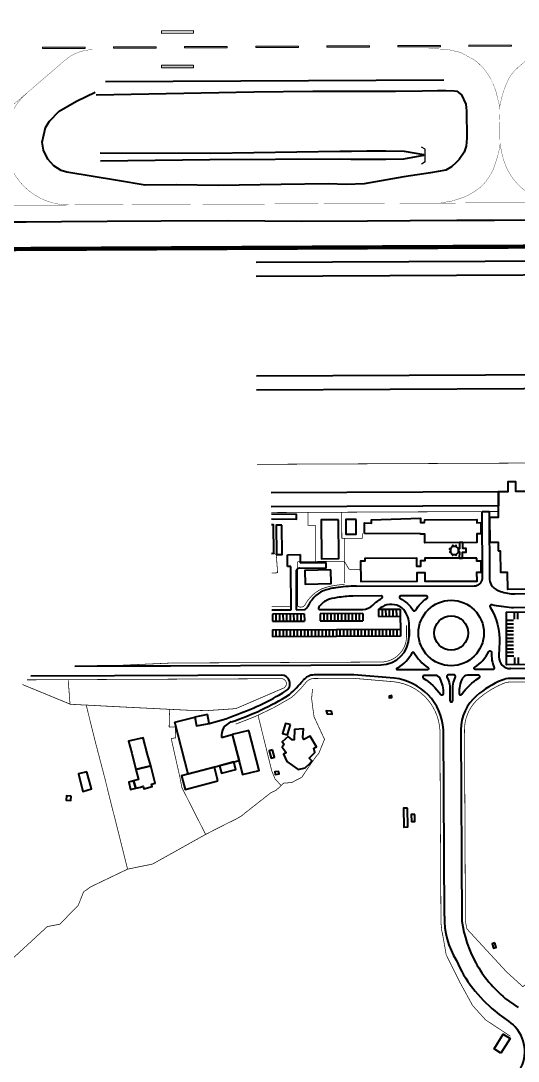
# Model space of a CAD drawing. Header units: metres. Extents: x 428 to 3974, y -4076 to 3914.
# Drawn here: x 898.3527 to 898.5043, y -366.7295 to -366.4125 of the extents above; entities that cross this region are included whole.
import ezdxf

# ---------------------------------------------------------------- set-up
doc = ezdxf.new("R2010")
doc.units = ezdxf.units.M
doc.header["$MEASUREMENT"] = 0
for name, pattern in [('CENTER', [50.79999999999998, 31.75, -6.349999999999998, 6.349999999999998, -6.349999999999998]), ('DASHED', [0.75, 0.5, -0.25]), ('HIDDEN', [9.524999999999995, 6.349999999999998, -3.174999999999998])]:
    doc.linetypes.add(name, pattern=pattern)
for name, color, linetype, lineweight in [('C-BLDG', 253, 'Continuous', 5), ('C-CLER-AERO', 253, 'Continuous', 5), ('C-FENC-AIRF-SECU', 253, 'DASHED', 0), ('C-NTWK-WATR-AIRF', 253, 'HIDDEN', 0), ('C-PARK-MARK', 253, 'Continuous', 9), ('C-ROAD-AIRF', 253, 'Continuous', 5), ('C-ROAD-LAND', 253, 'Continuous', 9), ('C-RUNN', 253, 'Continuous', 5), ('C-RUNN-CNTR', 253, 'Continuous', 18), ('C-RUNN-MARK', 253, 'Continuous', 0), ('C-RUNW-MARK', 252, 'Continuous', 20), ('C-SHLD', 253, 'Continuous', 5)]:
    doc.layers.add(name, color=color, linetype=linetype, lineweight=lineweight)
for name, color, linetype in [('C-BLDG-TERM', 253, 'Continuous'), ('C-STRM-HEAD WALL', 253, 'Continuous'), ('C-TAXI-OTLN', 4, 'Continuous')]:
    doc.layers.add(name, color=color, linetype=linetype)
doc.styles.add('ADPI R', font='swiss.ttf')
doc.linetypes.add('OLS', pattern='A,4,-2,4,-2,["OLS",ADPI R,S=1.199999999999999,R=0,X=-1.7,Y=-0.5],-2,4,-2,4,-2', length=26)

# ---------------------------------------------------------------- blocks, each defined once
blk = doc.blocks.new('Kholsi_Close-flat-7')
at = {"layer": 'C-STRM-HEAD WALL', "ltscale": 0.1}
for points in [[(0.0162916122935712, 4.499970509205013), (-2.457693971227854, 5.973102364339866)], [(-0.0162916141562164, -4.499970509903505), (0.0162916122935712, 4.499970509205013)], [(-0.0162916141562164, -4.499970509903505), (-2.500878805294632, -5.955150436260737)]]:
    blk.add_lwpolyline(points, dxfattribs=at)
blk = doc.blocks.new('Sup 2400m-flat-1')
at = {"layer": 'C-RUNW-MARK'}
h = blk.add_hatch(color=256, dxfattribs=at)
h.paths.add_polyline_path([(172.5, 19.65000000514556), (172.5, 17.85000000533182), (149.9999999995343, 17.85000000451691), (150, 19.65000000444706)])
h.paths.add_polyline_path([(150, 16.3500000044005), (150, 14.55000000447035), (172.4999999995343, 14.55000000528525), (172.5, 16.3500000052154)])
h.paths.add_polyline_path([(172.5, 13.05000000516884), (172.5, 11.25000000523869), (150, 11.25000000454019), (150, 13.05000000435393)])
h = blk.add_hatch(color=256, dxfattribs=at)
h.paths.add_polyline_path([(322.5, 19.650000010035), (322.5, 17.85000000998843), (300, 17.85000000905711), (300, 19.65000000922009)])
h.paths.add_polyline_path([(300, 16.35000000894069), (300, 14.55000000912696), (322.4999999995343, 14.55000000982545), (322.5, 16.35000000998843)])
h.paths.add_polyline_path([(322.5, 13.05000000970904), (322.5, 11.25000000977888), (300, 11.25000000931322), (300, 13.05000000924337)])
h = blk.add_hatch(color=256, dxfattribs=at)
h.paths.add_polyline_path([(922.5000000009312, -13.04999997152481), (922.5000000004657, -11.24999997159466), (900.0000000004657, -11.24999997229315), (900.0000000009312, -13.0499999722233)])
h.paths.add_polyline_path([(922.5, 13.05000002856832), (922.5, 11.25000002852175), (900.0000000004657, 11.25000002793967), (900, 13.05000002775341)])
h.paths.add_polyline_path([(772.5000000009312, -13.04999997629784), (772.5000000009312, -11.24999997636769), (750.0000000004657, -11.24999997683335), (750.0000000009312, -13.04999997664708)])
h.paths.add_polyline_path([(772.5, 13.05000002379529), (772.5, 11.25000002386514), (750.0000000004657, 11.25000002305023), (750, 13.05000002298038)])
h.paths.add_polyline_path([(622.5000000009312, -16.34999998076819), (622.5000000009312, -14.54999998083804), (600.0000000009312, -14.54999998165294), (600.0000000009312, -16.34999998146668)])
h.paths.add_polyline_path([(600.0000000009312, -13.04999998153653), (600.0000000004657, -11.24999998160638), (622.5000000009312, -11.24999998079147), (622.5000000009312, -13.04999998072162)])
h.paths.add_polyline_path([(622.5, 16.35000001918524), (622.5, 14.55000001913868), (600, 14.5500000185566), (600, 16.35000001848675)])
h.paths.add_polyline_path([(600, 13.0500000185566), (600, 11.25000001851003), (622.5, 11.25000001909211), (622.5, 13.05000001902226)])
h = blk.add_hatch(color=256, dxfattribs=at)
h.paths.add_polyline_path([(172.5000000009313, -19.64999999455176), (172.5000000009313, -17.84999999473803), (150.000000001397, -17.84999999543652), (150.0000000009313, -19.6499999955995)])
h.paths.add_polyline_path([(150.0000000009313, -16.3499999953201), (150.0000000009313, -14.54999999538995), (172.5000000009313, -14.54999999492429), (172.5000000009313, -16.34999999485444)])
h.paths.add_polyline_path([(172.5000000009313, -13.04999999480787), (172.5000000009313, -11.24999999464489), (150.0000000009313, -11.24999999569263), (150.0000000009313, -13.04999999550637)])
h = blk.add_hatch(color=256, dxfattribs=at)
h.paths.add_polyline_path([(322.5000000009313, -19.64999999001156), (322.5000000009313, -17.84999999008141), (300.000000001397, -17.84999999089632), (300.0000000009313, -19.64999999082647)])
h.paths.add_polyline_path([(300.0000000009313, -16.34999999101274), (300.0000000009313, -14.54999999084975), (322.5000000009313, -14.54999999015126), (322.5000000009313, -16.34999999008141)])
h.paths.add_polyline_path([(322.5000000009313, -13.04999999015126), (322.5000000004657, -11.24999999022111), (300.0000000004657, -11.24999999080319), (300.0000000009313, -13.04999999073334)])
for points in [[(172.5, 19.65000000514556), (172.5, 17.85000000533182), (149.9999999995343, 17.85000000451691), (150, 19.65000000444706)], [(150, 16.3500000044005), (150, 14.55000000447035), (172.4999999995343, 14.55000000528525), (172.5, 16.3500000052154)], [(322.5, 19.650000010035), (322.5, 17.85000000998843), (300, 17.85000000905711), (300, 19.65000000922009)], [(300, 16.35000000894069), (300, 14.55000000912696), (322.4999999995343, 14.55000000982545), (322.5, 16.35000000998843)], [(622.5, 16.35000001918524), (622.5, 14.55000001913868), (600, 14.5500000185566), (600, 16.35000001848675)], [(172.5, 13.05000000516884), (172.5, 11.25000000523869), (150, 11.25000000454019), (150, 13.05000000435393)], [(322.5, 13.05000000970904), (322.5, 11.25000000977888), (300, 11.25000000931322), (300, 13.05000000924337)], [(600, 13.0500000185566), (600, 11.25000001851003), (622.5, 11.25000001909211), (622.5, 13.05000001902226)], [(772.5, 13.05000002379529), (772.5, 11.25000002386514), (750.0000000004657, 11.25000002305023), (750, 13.05000002298038)], [(922.5, 13.05000002856832), (922.5, 11.25000002852175), (900.0000000004657, 11.25000002793967), (900, 13.05000002775341)], [(172.5000000009313, -13.04999999480787), (172.5000000009313, -11.24999999464489), (150.0000000009313, -11.24999999569263), (150.0000000009313, -13.04999999550637)], [(150.0000000009313, -16.3499999953201), (150.0000000009313, -14.54999999538995), (172.5000000009313, -14.54999999492429), (172.5000000009313, -16.34999999485444)], [(322.5000000009313, -13.04999999015126), (322.5000000004657, -11.24999999022111), (300.0000000004657, -11.24999999080319), (300.0000000009313, -13.04999999073334)], [(300.0000000009313, -16.34999999101274), (300.0000000009313, -14.54999999084975), (322.5000000009313, -14.54999999015126), (322.5000000009313, -16.34999999008141)], [(600.0000000009312, -13.04999998153653), (600.0000000004657, -11.24999998160638), (622.5000000009312, -11.24999998079147), (622.5000000009312, -13.04999998072162)], [(622.5000000009312, -16.34999998076819), (622.5000000009312, -14.54999998083804), (600.0000000009312, -14.54999998165294), (600.0000000009312, -16.34999998146668)], [(772.5000000009312, -13.04999997629784), (772.5000000009312, -11.24999997636769), (750.0000000004657, -11.24999997683335), (750.0000000009312, -13.04999997664708)], [(922.5000000009312, -13.04999997152481), (922.5000000004657, -11.24999997159466), (900.0000000004657, -11.24999997229315), (900.0000000009312, -13.0499999722233)], [(172.5000000009313, -19.64999999455176), (172.5000000009313, -17.84999999473803), (150.000000001397, -17.84999999543652), (150.0000000009313, -19.6499999955995)], [(322.5000000009313, -19.64999999001156), (322.5000000009313, -17.84999999008141), (300.000000001397, -17.84999999089632), (300.0000000009313, -19.64999999082647)]]:
    blk.add_lwpolyline(points, close=True, dxfattribs=at)
blk = doc.blocks.new('*U204')
at = {"layer": 'C-RUNN-MARK'}
for points in [[(634487.419601155, 3065520.11619911), (634486.5816451478, 3065520.444573485), (634475.6358326474, 3065492.512706581), (634476.4737886545, 3065492.184332206)], [(634469.1765803208, 3065473.563087604), (634468.3386243137, 3065473.891461979), (634457.3928118133, 3065445.959595075), (634458.2307678205, 3065445.631220701)], [(634450.9335594869, 3065427.009976099), (634450.0956034798, 3065427.338350473), (634439.1497909798, 3065399.40648357), (634439.9877469864, 3065399.078109195)], [(634432.6905386529, 3065380.456864593), (634431.8525826461, 3065380.785238968), (634420.9067701454, 3065352.853372066), (634421.7447261526, 3065352.52499769)], [(634414.447517819, 3065333.903753087), (634413.6095618119, 3065334.232127463), (634402.6637493115, 3065306.300260559), (634403.5017053186, 3065305.971886184)], [(634396.204496985, 3065287.350641581), (634395.3665409778, 3065287.679015956), (634384.4207284775, 3065259.747149053), (634385.2586844846, 3065259.418774678)], [(634377.961476151, 3065240.797530076), (634377.1235201439, 3065241.125904451), (634366.1777076436, 3065213.194037548), (634367.015663651, 3065212.865663172)]]:
    blk.add_hatch(color=256, dxfattribs=at).paths.add_polyline_path(points)
for points in [[(634486.5816451478, 3065520.444573485), (634475.6358326474, 3065492.512706581), (634476.4737886545, 3065492.184332206), (634487.419601155, 3065520.11619911)], [(634468.3386243137, 3065473.891461979), (634457.3928118133, 3065445.959595075), (634458.2307678205, 3065445.631220701), (634469.1765803208, 3065473.563087604)], [(634450.0956034798, 3065427.338350473), (634439.1497909798, 3065399.40648357), (634439.9877469864, 3065399.078109195), (634450.9335594869, 3065427.009976099)], [(634431.8525826461, 3065380.785238968), (634420.9067701454, 3065352.853372066), (634421.7447261526, 3065352.52499769), (634432.6905386529, 3065380.456864593)], [(634413.6095618119, 3065334.232127463), (634402.6637493115, 3065306.300260559), (634403.5017053186, 3065305.971886184), (634414.447517819, 3065333.903753087)], [(634395.3665409778, 3065287.679015956), (634384.4207284775, 3065259.747149053), (634385.2586844846, 3065259.418774678), (634396.204496985, 3065287.350641581)], [(634377.1235201439, 3065241.125904451), (634366.1777076436, 3065213.194037548), (634367.015663651, 3065212.865663172), (634377.961476151, 3065240.797530076)]]:
    blk.add_lwpolyline(points, close=True, dxfattribs=at)

msp = doc.modelspace()

# ---------------------------------------------------------------- linework, layer by layer
at = {"layer": 'C-BLDG', "lineweight": 40}
for points in [[(898.4290456146454, -366.5642622628088), (898.43673098632, -366.5643279285009), (898.4367430779137, -366.5629128695305), (898.4290389123823, -366.5628470445822)], [(898.4290952837081, -366.5747477433483), (898.4298370663063, -366.5747394219811), (898.4297401039846, -366.5660969207834), (898.4290543416035, -366.5661046144392)]]:
    msp.add_lwpolyline(points, dxfattribs=at)
for points in [[(898.4495157309328, -366.5645256110306), (898.4442234044881, -366.5645756109457), (898.4443379478514, -366.5764063981201), (898.4496302619561, -366.576355159546)], [(898.4549363037559, -366.5644675374801), (898.4517760510544, -366.5644641372214), (898.4517712600981, -366.5689158656473), (898.4549315127996, -366.5689192668374)], [(898.4574222230337, -366.5687417884196), (898.4573833587099, -366.5654325012888), (898.4595456222058, -366.5655270594011), (898.4595499535543, -366.5645478305246), (898.4744789962178, -366.5640553089629), (898.4744898254038, -366.5653882811616), (898.4757494419798, -366.5653375650595), (898.4757711397004, -366.5645296976741), (898.4916083592442, -366.5644732036467), (898.4916127711522, -366.5654045746501), (898.4929093582076, -366.5653715480889), (898.4929217541111, -366.5688278407629), (898.4916724260883, -366.5688514767984), (898.4916278674253, -366.5714907313535), (898.4758062973604, -366.5715739310558), (898.4757618171614, -366.5689536000441), (898.4745048990924, -366.568928328606), (898.474468239442, -366.5688514795925), (898.4574222230337, -366.5687417884196)], [(898.4322332158671, -366.5661831212069), (898.4305541243856, -366.5661952442329), (898.43065952123, -366.5751268493782), (898.4323310100925, -366.5751029553662), (898.4322332158671, -366.5661831212069)], [(898.4836207102971, -366.5734654807325), (898.4836418799576, -366.5743031159814), (898.4833820437534, -366.5743096827368), (898.4833853259669, -366.574439602236), (898.483645163801, -366.5744330345492), (898.4842586792992, -366.5750606165107), (898.4842607093497, -366.5753205281521), (898.4843906649373, -366.5753195130105), (898.4843886346542, -366.5750596004377), (898.4852387382168, -366.5750529629017), (898.4852407682673, -366.5753128745432), (898.4853707240879, -366.5753118612643), (898.4853686942705, -366.5750519486915), (898.4860842245151, -366.5744300068195), (898.4863759035696, -366.5744343737911), (898.4863778481711, -366.5743044282149), (898.4860861712122, -366.5743000612433), (898.4861038321148, -366.5733908911075), (898.4863781480572, -366.5734031417246), (898.4863839487997, -366.5732732715855), (898.4861062942989, -366.5732610740538), (898.4854025303838, -366.5726457371215), (898.4854006260618, -366.5723858236174), (898.4852706693099, -366.5723867763604), (898.4852725736316, -366.5726466889332), (898.4844030436115, -366.5726530610423), (898.4844018121702, -366.5723931428815), (898.4842711806748, -366.5723941012125), (898.4842730868593, -366.5726540128539), (898.4836174259879, -366.573335563096), (898.4833575895509, -366.5733421289201), (898.4833582056206, -366.5734721154745), (898.4836207102971, -366.5734654807325)], [(898.4863698590532, -366.5714270866315), (898.4863367794067, -366.5732725088324), (898.4863839487997, -366.5732732715855), (898.4863781496869, -366.5734031016777), (898.4861038321148, -366.5733908911075), (898.4860902180416, -366.5743001217793), (898.4863778481711, -366.5743044282149), (898.4863759035696, -366.5744343737911), (898.4863325886879, -366.5744337246592), (898.486306564974, -366.5761993306528), (898.4872945603902, -366.5761943778793), (898.4873282582018, -366.5744232659067), (898.4884016454206, -366.5744365866135), (898.488402637279, -366.57327034537), (898.4873500502189, -366.573269450369), (898.4873831280026, -366.5714244500573)], [(898.4916659915805, -366.5761724647905), (898.4758187768501, -366.5762519047435), (898.4758176473887, -366.5770620482813), (898.474519691056, -366.5770626992758), (898.4745205399566, -366.5787521798934), (898.4733769284547, -366.5787513081755), (898.4733756788527, -366.5762647402312), (898.457552674551, -366.5763452819388), (898.4575366315884, -366.5771343142565), (898.4562376037692, -366.5771815406929), (898.4563141994629, -366.5833326608713), (898.4734370599953, -366.5832292700957), (898.4734378383482, -366.5806022307675), (898.4758123118418, -366.5805914907555), (898.4758248541956, -366.5832392119642), (898.4917192867476, -366.5831905503596), (898.4917010037215, -366.5805256974722), (898.4929978538756, -366.5805168005477), (898.4929785347531, -366.5771094945098), (898.491692410408, -366.577108241881)], [(898.4471456737708, -366.5797724260788), (898.4392218802575, -366.5799641853969), (898.4393231192124, -366.5841476100335), (898.4472469143554, -366.5839558516468)], [(898.4657845844965, -366.618111917081), (898.4649667831591, -366.6182229102428), (898.4648969670278, -366.6187475624333), (898.4657147660372, -366.6186365711342)], [(898.4473535242477, -366.6228358021776), (898.4457660739762, -366.6227566369648), (898.4460189389981, -366.6236569744374), (898.4476063895024, -366.6237361415128)], [(898.4095763171543, -366.6238969175915), (898.4057046185234, -366.6246239117186), (898.4062182613169, -366.6273593858655), (898.4100899599479, -366.6266323908071)], [(898.4221553200375, -366.6286856264646), (898.4171395183993, -366.6299840987499), (898.4202858464312, -366.6421808053578), (898.4253016478369, -366.6408823340039)], [(898.4420260908998, -366.6341464037846), (898.4428503074205, -366.6336679135288), (898.4409056139165, -366.6304900527771), (898.4388923976555, -366.6314568848188), (898.438603832711, -366.6308746731679), (898.438868849863, -366.6282465739946), (898.4360629744814, -366.6284608964647), (898.4360352918492, -366.6315610411417), (898.4354074051123, -366.6315788349907), (898.4341525441022, -366.6305979306649), (898.4323249758207, -366.6321692366923), (898.4329091155423, -366.6329222743238), (898.4323013220899, -366.6337896345954), (898.4335289405179, -366.6354017791177), (898.4327160265283, -366.6359616446148), (898.4337837431565, -366.6382020425822), (898.4371733319465, -366.6406345258306), (898.439349819765, -366.6401020598437), (898.4408420788575, -366.6386453428145), (898.4413752451991, -366.6380182917069), (898.4405316953532, -366.6371684114288), (898.4411668815636, -366.6365463522102), (898.4422854283811, -366.635393822829)], [(898.4348524118293, -366.6269346897329), (898.4333933569477, -366.626570966358), (898.4324649678064, -366.629662617373), (898.4339240247836, -366.6300263398166)], [(898.3913439929936, -366.636092710572), (898.3900250115884, -366.6309349604721), (898.3854928385454, -366.631951296034), (898.3864965032308, -366.6356573666285), (898.3877617626904, -366.6406681847598), (898.3922910868175, -366.6395261904995)], [(898.4294106430361, -366.6346445728864), (898.4283555348854, -366.6349314351405), (898.4289984864635, -366.6371619126598), (898.4300171135446, -366.6368219547745)], [(898.4175870791995, -366.6383334605794), (898.4132400416755, -366.639474344703), (898.4138902261374, -366.6417429682638), (898.4182372634285, -366.6406020850714)], [(898.3728621572708, -366.6413164364944), (898.3702763739029, -366.6419532674204), (898.3715691404403, -366.647283186468), (898.3742084131563, -366.6465076322506)], [(898.3922910868175, -366.6395261904995), (898.3877617626904, -366.6406681847598), (898.388539220764, -366.6436927526097), (898.387073433584, -366.6440695294018), (898.3877196794828, -366.6463364551614), (898.3891450102426, -366.6459700775172), (898.3899486829512, -366.6457402373503), (898.3901619921425, -366.6465257725517), (898.3927577250624, -366.6457591282974), (898.3925698293358, -366.6450442208748), (898.3936301589463, -366.6447626597087)], [(898.4127658452824, -366.6441102598633), (898.4116872261263, -366.6399034981455), (898.4017160261037, -366.6425398367296), (898.4027946450269, -366.6467465993787)], [(898.4313601586953, -366.6412014703105), (898.4301072774441, -366.6413660089324), (898.4302088093, -366.6421391305353), (898.4314616910169, -366.6419745919134)], [(898.387073433584, -366.6440695294018), (898.385603459178, -366.6445053902294), (898.3861718551241, -366.6466937049131), (898.3877196794828, -366.6463364551614)], [(898.3680220566209, -366.6487303769986), (898.366671009081, -366.6486244018029), (898.3665544044677, -366.6499451774012), (898.3679054503781, -366.6500511525969)], [(898.4705083247725, -366.6523610188465), (898.4693317300159, -366.6524502265106), (898.4694373385036, -366.6581558382909), (898.470594152667, -366.6580681309874)], [(898.4727172128377, -366.6543409892197), (898.4716489043539, -366.6543846393774), (898.4717071886162, -366.6564763833608), (898.4727754966342, -366.6564327322717)], [(898.497142861689, -366.6934394978757), (898.4963215266807, -366.6937149085875), (898.4967223641914, -366.6950920515533), (898.4975437001311, -366.6948166408415)], [(898.498968291188, -366.7270967506643), (898.4968939515281, -366.7257393293853), (898.4996863720924, -366.7212618862118), (898.5017604968497, -366.7226191156383)]]:
    msp.add_lwpolyline(points, close=True, dxfattribs=at)
at = {"layer": 'C-BLDG-TERM', "lineweight": 40}
msp.add_lwpolyline([(898.5799557562904, -366.5853356721651), (898.501086185778, -366.5857261533688), (898.5010105754234, -366.5805493363018), (898.4989966490291, -366.5805721993397), (898.4988953341717, -366.5740463456909), (898.4983620600294, -366.5740366608675), (898.4982993394121, -366.5740146676849), (898.4982880087089, -366.5714920985351), (898.4957105995607, -366.5714672508489), (898.4956606781096, -366.5637704779233), (898.4982718062573, -366.5637620690118), (898.4982463690438, -366.5558638007219), (898.5012498131007, -366.5558541270743), (898.501240248185, -366.5528846395041), (898.5033929875107, -366.5528777048762), (898.5034025505637, -366.5558471933778), (898.5145631698877, -366.5558073011065)], dxfattribs=at)
at = {"layer": 'C-CLER-AERO', "linetype": 'OLS', "lineweight": 40, "const_width": 0.0012996, "flags": 128}
msp.add_lwpolyline([(897.9794054514248, -366.3624785610314), (899.3006506286081, -366.3562199997555), (899.3012423933003, -366.4775084259759), (897.9799800078371, -366.483773201036), (897.9794054514248, -366.3624785610314)], close=True, dxfattribs=at)
at = {"layer": 'C-FENC-AIRF-SECU', "lineweight": 40, "ltscale": 0.2, "const_width": 0.0002166, "flags": 128}
for points in [[(898.5401268218164, -366.5470765924852), (898.4246347524211, -366.5476236625414)], [(898.4982660963185, -366.5619891651745), (898.4290364024681, -366.5623171434577)], [(898.4402304604636, -366.5622641111563), (898.4402492554843, -366.5662319253038), (898.4424152298351, -366.566221664923), (898.4424674388472, -366.5772433227698), (898.4512806782484, -366.5772015753041)], [(898.4505208193776, -366.5701560138564), (898.4504831967396, -366.5622134602468)], [(898.4505124644827, -366.5701771921317), (898.4567628825068, -366.5701475844558), (898.4567518826561, -366.5686241819362)], [(898.451312017253, -366.5838178221907), (898.4512705135611, -366.5701736000206)], [(898.4291238264167, -366.5807734804998), (898.4309493334484, -366.5806613753389), (898.4305589006733, -366.5751915353189), (898.4298370663063, -366.5747394219811)], [(898.4512806782484, -366.5772015753041), (898.4527465727632, -366.5796133003037), (898.4562676766408, -366.5795966231103)], [(898.4291724589174, -366.5910402734603), (898.4350459516036, -366.5910001725729)], [(898.3822901342982, -366.6089037538345), (898.3983152770422, -366.6081780384134)], [(898.3726415222962, -366.620998845699), (898.3677045352276, -366.6207327230672), (898.3671443938263, -366.6134055883463)], [(898.3678072982918, -366.6207332781355), (898.3531880195704, -366.6147226051266)], [(898.432893273978, -366.6157482045542), (898.4182139086523, -366.6220769502993), (898.409457565377, -366.6226699112753), (898.4039844131083, -366.6225745391871), (898.3809216642737, -366.6214255143727)], [(898.4249996446058, -366.6240901679571), (898.4254121765014, -366.6258252666171), (898.4261310625342, -366.6287266549493), (898.427211331761, -366.6330912497665), (898.4281499470569, -366.6369961083706), (898.4292232439373, -366.6412082484762), (898.4301957752077, -366.6435431710283), (898.4320390979746, -366.6455017275016), (898.4328113117706, -366.6447749485101), (898.4352109153741, -366.6446092522542), (898.4383347959708, -366.6429815444003), (898.439591931271, -366.6410621425907), (898.4416867546724, -366.6380388813864), (898.4429800732514, -366.6362668539237), (898.4434613467646, -366.6357828800406), (898.4452485480332, -366.6314246824782), (898.4420502203037, -366.6245557035159), (898.4416835439378, -366.621923641565), (898.4413149592918, -366.6189417115252), (898.4415990974273, -366.616075370724)], [(898.3809216642737, -366.6214255143727), (898.3726386312381, -366.620986664931)], [(898.3852418107897, -366.670984448197), (898.382116196536, -366.6584891008984), (898.3801015453398, -366.6505493943419), (898.3782697162577, -366.6431495587181), (898.375440198787, -366.6323144373323), (898.3728382613962, -366.6218279956678), (898.3726415222962, -366.620998845699), (898.3726386312381, -366.620986664931)], [(898.3978968424243, -366.6277171226989), (898.3980478608036, -366.6223230122428)], [(898.3978968424243, -366.6277171226989), (898.3997715165358, -366.6276413279425)], [(898.3985307136071, -366.631138946193), (898.3999076863736, -366.631009356382), (898.3997715165358, -366.6276413279425)], [(898.3985307136071, -366.631138946193), (898.3997566319056, -366.6366795564841), (898.4012091363301, -366.6431095034654), (898.4017616453101, -366.6460895866926), (898.4090128281139, -366.6604025739084), (898.392873016045, -366.6694275404166), (898.3852418107897, -366.670984448197), (898.3739296722676, -366.6764120816092), (898.372768575883, -366.6772704378541), (898.3718445863094, -366.6778688023637), (898.3702076350792, -366.6820047677334), (898.364574340031, -366.6877756074841), (898.3607721522901, -366.6884916287686), (898.3506649239906, -366.6978115376855), (898.3437215463244, -366.7030457214291)], [(898.4320390979746, -366.6455017275016), (898.4304703568093, -366.6469781708743), (898.4289182965629, -366.6476755256604), (898.425545828276, -366.6503305707897), (898.4216248976054, -366.6534072554509), (898.4199489661013, -366.6547677417125), (898.4185634836074, -366.6555793064485), (898.4153543530018, -366.6571625743832), (898.4090128281139, -366.6604025739084)], [(898.488627837364, -366.6892028928573), (898.500737205705, -366.7023210248749), (898.5056758244508, -366.7068077905874), (898.5088401845176, -366.704294169585), (898.5094452980892, -366.7043916827838), (898.5111395412575, -366.7033259806062), (898.5131045038332, -366.7047458759348)], [(898.501868391734, -366.7219036307956), (898.4943294542362, -366.7169333224024), (898.4903748343684, -366.7125593081887), (898.486397094185, -366.7052932747479), (898.4823113950887, -366.6970602649103), (898.4811692150296, -366.6904695427816)]]:
    msp.add_lwpolyline(points, dxfattribs=at)
for points in [[(898.4372319656876, -366.577269425879, 0.0305727160123257), (898.4370346705881, -366.5772687832664), (898.4425253915587, -366.5772427732895)], [(898.4513531330492, -366.5841737410824, 0.0038008138041305), (898.4484859461417, -366.5845049594368, 0.0557980815428678), (898.4444926542681, -366.5855348578493, 0.1628265575085665), (898.4392747926512, -366.5904813076208, -0.2775420571463466), (898.4377091618705, -366.5911306387584), (898.4370989143835, -366.5908315938736), (898.4370346705881, -366.5772687832664)], [(898.488627837364, -366.6892028928573, -0.0162407002377361), (898.4881740250611, -366.6867613375957), (898.4878980134133, -366.6284926433887, -0.2208973633081659), (898.4922758814398, -366.6189488184477, -0.0790276135384151), (898.4997547560822, -366.614382175992, -0.0967292955082796), (898.5017900998691, -366.61397468325), (898.565478242327, -366.6136730008598, 0.2025788544958967), (898.5810555926043, -366.6028699812318, 0.1070271417786187), (898.5839718513643, -366.5910052911217)], [(898.4702145972741, -366.5966080793019), (898.4702305443107, -366.5999747172768, -0.414213562395547), (898.4624052949702, -366.6078744533311), (898.3983152770422, -366.6081780384134)], [(898.3828037568355, -366.6088804949845, -0.0202619483324482), (898.3822901342982, -366.6089037538345), (898.3691294939243, -366.608966094705)], [(898.3545952191096, -366.6133020103748), (898.4321010595638, -366.6129348737027, -0.7610316320976236), (898.432893273978, -366.6157482045542)], [(898.4181394615196, -366.6268155819575, 0.0553757866749026), (898.4351910656304, -366.6186699096884, 0.0437786465064182), (898.4395590800312, -366.6141270029198, -0.2286740476394883), (898.4420967191443, -366.6128875271256), (898.4540984400999, -366.6128306764017), (898.4663526656557, -366.6138824832465, -0.3660938708095376), (898.4804036820758, -366.6285588874321), (898.4807111081653, -366.6852704196076, 0.068213931780498), (898.4814547052126, -366.6921169080611, 0.068213931780498)]]:
    msp.add_lwpolyline(points, format="xyb", dxfattribs=at)
at = {"layer": 'C-NTWK-WATR-AIRF', "lineweight": 40, "flags": 128}
msp.add_lwpolyline([(898.3769158868572, -366.4527128052737), (898.4105803287575, -366.4527754506867), (898.4498804908696, -366.4521855044018), (898.4534517436741, -366.4521998635332), (898.4581534281359, -366.4521263123329), (898.4639232916277, -366.4521354839976), (898.4694764957283, -366.452156627814), (898.4753666190417, -366.4532227807517), (898.4753583891768, -366.4534800986598), (898.4693394315882, -366.4545791095893), (898.4639275247217, -366.4547176466162), (898.4581532020575, -366.4547582578684), (898.4532477558575, -366.4547612809415), (898.450256354733, -366.4546694106261), (898.4102491560378, -366.4548212692912), (898.3769348348476, -366.4551912297334)], dxfattribs=at)
at = {"layer": 'C-PARK-MARK', "lineweight": 40}
for points in [[(898.4390904508516, -366.5932047872643), (898.429343559871, -366.5932509566496)], [(898.429343559871, -366.5932509566496), (898.4293538197861, -366.5954169335614)], [(898.4304265476283, -366.5932458269249), (898.4304368070779, -366.5954118029053)], [(898.4315095349201, -366.5932406981315), (898.4315197959993, -366.5954066722493)], [(898.4325925238415, -366.5932355674755), (898.4326027839896, -366.5954015434559)], [(898.433675511599, -366.5932304368193), (898.4336857715142, -366.5953964127998)], [(898.4347584993563, -366.5932253080259), (898.4347687585731, -366.5953912840064)], [(898.4358414866481, -366.5932201783012), (898.4358517460976, -366.5953861542816)], [(898.4369244760353, -366.5932150467138), (898.4369347354849, -366.5953810226943)], [(898.4380074633272, -366.5932099188517), (898.4380177230094, -366.5953758920382)], [(898.4390904508516, -366.5932047872643), (898.4391007100683, -366.5953707632448)], [(898.4569051026818, -366.5931204010571), (898.4439092484288, -366.5931819614793)], [(898.4439092484288, -366.5931819614793), (898.4439195076455, -366.5953479374598)], [(898.4449922354878, -366.5931768317546), (898.4450024970328, -366.5953428068037)], [(898.4460752251078, -366.5931717010985), (898.4460854843245, -366.595337677079)], [(898.4471582123997, -366.5931665704425), (898.447168471849, -366.5953325473543)], [(898.4482411999242, -366.593161441649), (898.4482514598393, -366.5953274185608)], [(898.449324186983, -366.5931563119243), (898.4493344492265, -366.5953222879048)], [(898.4504071766032, -366.5931511821996), (898.4504174360526, -366.5953171572487)], [(898.4514901638947, -366.5931460524748), (898.451500423577, -366.5953120284553)], [(898.4525731514194, -366.5931409218188), (898.4525834113347, -366.5953068977992)], [(898.4536561391768, -366.593135792094), (898.4536663986262, -366.5953017680745)], [(898.4547391280984, -366.5931306623693), (898.4547493877807, -366.5952966374184)], [(898.4558221156228, -366.5931255307819), (898.4558323750725, -366.5952915076937)], [(898.4569051026818, -366.5931204010571), (898.4569153625971, -366.5952863770376)], [(898.4617012383868, -366.5917980682875), (898.4617114980691, -366.5939640451993)], [(898.4617114980691, -366.5939640451993), (898.4683352269683, -366.5939326689418)], [(898.4627842259114, -366.5917929394941), (898.4627944855937, -366.5939589145432)], [(898.4638672134358, -366.5917878097694), (898.4638774726525, -366.5939537848185)], [(898.4649502023574, -366.5917826791133), (898.4649604622726, -366.5939486541624)], [(898.4660331894164, -366.5917775484572), (898.4660434497973, -366.5939435235064)], [(898.467116176941, -366.5917724196638), (898.4671264373219, -366.5939383956443)], [(898.5030906126822, -366.5948068008597), (898.5030803523013, -366.5926408248793)], [(898.5041736016036, -366.5948016702037), (898.5041633398258, -366.5926356942232)], [(898.4293538197861, -366.5954169335614), (898.4391007100683, -366.5953707632448)], [(898.4439195076455, -366.5953479374598), (898.4569153625971, -366.5952863770376)], [(898.4710065164589, -366.5978188591848), (898.4710167763741, -366.5999848351653)], [(898.5028307289801, -366.5952412358324), (898.5006647523013, -366.5952514952819)], [(898.5028358587051, -366.5963242242883), (898.500669882026, -366.5963344837378)], [(898.502840989361, -366.5974072118129), (898.5006750119836, -366.5974174712624)], [(898.4293661321034, -366.5980161049242), (898.4683536934652, -366.5978314264517)], [(898.4293661321034, -366.5980161049242), (898.4293763920184, -366.6001820809047)], [(898.4304491198607, -366.5980109742682), (898.4304593786117, -366.6001769502486)], [(898.4315321064541, -366.5980058445434), (898.4315423682318, -366.6001718195926)], [(898.4326150960742, -366.5980007138874), (898.4326253555236, -366.6001666889365)], [(898.4336980833658, -366.5979955841626), (898.4337083428153, -366.6001615601431)], [(898.4347810708904, -366.5979904544379), (898.4347913305726, -366.600156429487)], [(898.4358640581821, -366.5979853247131), (898.4358743180973, -366.6001512997623)], [(898.4369470475693, -366.5979801940571), (898.4369573072516, -366.6001461691062)], [(898.4380300346284, -366.597975063401), (898.4380402947762, -366.6001410393815)], [(898.4391130226185, -366.5979699346076), (898.4391232820678, -366.6001359105881)], [(898.4401960099103, -366.5979648039515), (898.4402062695924, -366.6001307808633)], [(898.4412789990646, -366.5979596732955), (898.4412892585141, -366.6001256502072)], [(898.4423619863564, -366.597954544502), (898.4423722462715, -366.6001205195512)], [(898.4434449741136, -366.5979494147773), (898.4434552330977, -366.6001153898264)], [(898.4445279609397, -366.5979442859839), (898.4445382210878, -366.6001102591704)], [(898.4456109484645, -366.5979391543965), (898.4456212100093, -366.6001051294456)], [(898.4466939378515, -366.5979340237404), (898.4467041979996, -366.6000999997209)], [(898.4477769251433, -366.5979288930844), (898.4477871852914, -366.6000948699962)], [(898.4488599133664, -366.5979237652223), (898.4488701725829, -366.6000897412027)], [(898.449942900658, -366.5979186345662), (898.4499531601076, -366.6000846105467)], [(898.451025889347, -366.5979135039102), (898.451036149262, -366.6000794798906)], [(898.4521088771043, -366.5979083741854), (898.4521191367866, -366.6000743501659)], [(898.4531918646288, -366.5979032444607), (898.4532021238455, -366.6000692213725)], [(898.4542748516876, -366.5978981156672), (898.4542851120684, -366.6000640907164)], [(898.4553578392124, -366.5978929859425), (898.4553681005243, -366.6000589600603)], [(898.4564408285995, -366.5978878552864), (898.4564510887475, -366.6000538294043)], [(898.4575238161241, -366.5978827246304), (898.4575340755737, -366.6000486996795)], [(898.458606803183, -366.5978775949056), (898.4586170630981, -366.6000435708861)], [(898.4596897909404, -366.5978724642496), (898.4597000524855, -366.60003844023)], [(898.4607727800947, -366.5978673335935), (898.460783039777, -366.6000333105053)], [(898.4618557676192, -366.5978622048001), (898.4618660270688, -366.6000281798492)], [(898.4629387549111, -366.5978570750754), (898.4629490148261, -366.6000230510558)], [(898.4640217426686, -366.5978519462819), (898.4640320025836, -366.6000179203998)], [(898.4651047313571, -366.5978468146945), (898.4651149912725, -366.600012790675)], [(898.4661877191146, -366.5978416849698), (898.4661979792626, -366.6000076609503)], [(898.4672707066392, -366.5978365543137), (898.4672809663215, -366.6000025302942)], [(898.5028461188529, -366.5984901993374), (898.5006801419411, -366.5985004606496)], [(898.5028512481119, -366.5995731877933), (898.5006852714332, -366.5995834481741)], [(898.5028563787681, -366.6006561753179), (898.5006904032534, -366.6006664338361)], [(898.5028615082601, -366.6017391637738), (898.5006955339094, -366.601749422292)], [(898.5028666379848, -366.6028221512984), (898.5007006631685, -366.6028324107479)], [(898.5028717677095, -366.6039051388229), (898.5007057931259, -366.6039153992037)], [(898.5028768981326, -366.6049881263475), (898.5007109235494, -366.6049983867283)], [(898.5028820280903, -366.6060711148035), (898.500716053274, -366.6060813742529)], [(898.5031460177605, -366.6065030687328), (898.5031562774428, -366.608669043782)], [(898.5042290052851, -366.606497939008), (898.5042392645018, -366.6086639149885)]]:
    msp.add_lwpolyline(points, dxfattribs=at)
at = {"layer": 'C-ROAD-AIRF', "lineweight": 40}
msp.add_lwpolyline([(898.4244381218203, -366.4860260554428), (898.587214491189, -366.485254899862), (898.5918450680081, -366.4852329606961, -0.0516994819247573), (898.5965269132037, -366.4862176452602), (898.6058624511104, -366.4833182341258), (898.6058636441347, -366.4835699855189), (898.6260809985441, -366.4837846563037), (898.6428202810685, -366.4839864394467), (898.6639411271071, -366.4842900012459), (898.6811198553521, -366.4845098706733), (898.7042556422283, -366.4851870055149)], format="xyb", dxfattribs=at)
for points in [[(898.4245071344529, -366.5206821144398), (898.5873786714847, -366.5199105183433), (898.5872350100879, -366.4895868546168), (898.4244070349713, -366.4903582495476)], [(898.5873991927119, -366.5242424703042), (898.4245276552144, -366.525014070126)], [(898.4290076357763, -366.5562444499533), (898.4982438991764, -366.5559164418678), (898.498264418541, -366.5602483928974), (898.4290281553739, -366.5605764019142)]]:
    msp.add_lwpolyline(points, dxfattribs=at)
at = {"layer": 'C-ROAD-LAND', "lineweight": 40}
for p, q in [((898.4932358333361, -366.5620129967879), (898.4954018093166, -366.5620027354757)), ((898.4933324524653, -366.5824072717528), (898.4932358333361, -366.5620129967879)), ((898.4954018093166, -366.5620027354757), (898.4955001462703, -366.5827598965566)), ((898.4339147506732, -366.575161604474), (898.4378057225593, -366.5751347525816)), ((898.4339318541796, -366.5787725115965), (898.4339147506732, -366.575161604474)), ((898.4378057225593, -366.5751347525816), (898.4378175219506, -366.5776257806297)), ((898.434962434553, -366.5787676314662), (898.4339318541796, -366.5787725115965)), ((898.4350522615466, -366.5919243342082), (898.434962434553, -366.5787676314662)), ((898.4378175219506, -366.5776257806297), (898.4455958321677, -366.5775889365773)), ((898.4455958321677, -366.5775889365773), (898.4456040422418, -366.5793217162441)), ((898.4366102640969, -366.5798673120166), (898.4366554690977, -366.5919167076077)), ((898.4456040422418, -366.5793217162441), (898.4375870219418, -366.5792987982582)), ((898.4549377345, -366.5847382389779), (898.4908351535896, -366.5846233193602)), ((898.5031908222926, -366.5870556265886), (898.5613636880634, -366.5867330816413)), ((898.4291767825823, -366.59195286155), (898.4350522615466, -366.5919243342082)), ((898.4366554690977, -366.5919167076077), (898.4391804659724, -366.5919047457006)), ((898.4617012383868, -366.5917980682875), (898.4683249672862, -366.5917666929613)), ((898.4683249672862, -366.5917666929613), (898.468363953846, -366.5999974015008)), ((898.4710168117643, -366.5967741778891), (898.471012976345, -366.5959643323745)), ((898.4710319536723, -366.5999709202747), (898.4710168117643, -366.5967741778891)), ((898.468363953846, -366.5999974015008), (898.4293763920184, -366.6001820809047)), ((898.3691302247797, -366.6091177130888), (898.3822908521151, -366.609055374081)), ((898.3983190714833, -366.6089794489395), (898.4624090915066, -366.6086758638571)), ((898.4320959298391, -366.6118518861781), (898.3557827035883, -366.6122133725162)), ((898.4541422727971, -366.6117474560465), (898.4420915896525, -366.6118045396011)), ((898.4664557130063, -366.6128043460499), (898.4541422727971, -366.6117474560465)), ((898.5654502986915, -366.6125901204373), (898.5017849696786, -366.6128916957255)), ((898.3996486555305, -366.6262250787418), (898.4057046185234, -366.6246239117186)), ((898.4037204285604, -366.6420092706408), (898.3996486555305, -366.6262250787418)), ((898.4057046185234, -366.6246239117186), (898.4062182613169, -366.6273593858655)), ((898.4100899599479, -366.6266323908071), (898.4151434128623, -366.6252268555413)), ((898.4151434128623, -366.6252268555413), (898.4172125925297, -366.6243422043349)), ((898.4167625537128, -366.6261408937003), (898.4167626091264, -366.6261410613383)), ((898.4062182613169, -366.6273593858655), (898.4100899599479, -366.6266323908071)), ((898.4817941927803, -366.6852828630085), (898.4814865028936, -366.6285230138178)), ((898.4868150251905, -366.6284977731134), (898.4870914095999, -366.6868454118098)), ((898.4138802591233, -366.6308410347278), (898.4171022808631, -366.6299938888128)), ((898.4171022808631, -366.6299938888128), (898.4192107735188, -366.6380132988866)), ((898.4192107735188, -366.6380132988866), (898.4037204285604, -366.6420092706408)), ((898.5003315271797, -366.7104094934489), (898.5042551260894, -366.7131494798536))]:
    msp.add_line(p, q, dxfattribs=at)
for points in [[(898.462457214341, -366.5877383810307), (898.4539123471812, -366.5877788572411, 0.0290645860564837), (898.449072787397, -366.5882298045631, 0.0444549460413931), (898.445989500823, -366.588989758196, 0.117065253216395), (898.4434655877747, -366.5911982639532, 0.6111845569205294), (898.4438204947845, -366.5918827674191), (898.4568989478038, -366.5918208158414, 0.2016648274379904), (898.4599881871588, -366.5905047592546, -0.0851679032978075), (898.4626516046453, -366.5885595812301, 0.7941797581498103), (898.462457214341, -366.5877383810307), (898.4624568955958, -366.587738381962)], [(898.4762189747751, -366.5876854586254), (898.4684753723894, -366.5877164614226, 0.7941797585190576), (898.4682875639744, -366.5885391908537, -0.1386146566842574), (898.4722464709529, -366.5920702352028, 0.5513184121662867), (898.4729791044708, -366.5920673760425, -0.1059891799383042), (898.4764614480999, -366.5884788038979, 0.7431325909984884), (898.4762189747751, -366.5876854586254)], [(898.5264411101568, -366.6085587472494), (898.5007283648927, -366.6086805456157), (898.5006524404496, -366.5926523248504), (898.5646978638587, -366.592348950247, -0.5946731073904611), (898.5687468911972, -366.5996450113903), (898.5615963475765, -366.599678882661), (898.5616020724163, -366.6008876248102, 0.3818078846980862), (898.5635363919181, -366.6030309426437, 1.108747615918703), (898.5646917066523, -366.5910493659626), (898.5028122599224, -366.5913424811165, -0.0225496877974922), (898.5022269236841, -366.5913188450809, -0.0290013313802575), (898.496185461151, -366.5904463066558), (898.496185461151, -366.5904463066558, 0.6692185379670335), (898.4957380740423, -366.5911106302242, -0.1539441615612659), (898.4985135189244, -366.6022188451911, 0.0129778557428697), (898.4983728042323, -366.6062731698926, 0.4338886197281558), (898.50195045336, -366.6098584768201), (898.5017594321151, -366.6098593820657), (898.526446716486, -366.6097424424092, 0.9999999999999998)], [(898.4766221685322, -366.6102335306655), (898.4676374954623, -366.6102799943487, -0.870804269251574), (898.4675040509073, -366.6096244773667, 0.1430035228983698), (898.4720317510407, -366.604918512779, -0.6346552220240969), (898.4724704915179, -366.6049175851817, 0.1241408895864707), (898.4767929861309, -366.6096193327407, -0.72022387433789), (898.4766221685322, -366.6102335306655)], [(898.4964948907482, -366.6101417171608), (898.4911522854571, -366.6101647031333, -0.7202239087741212), (898.4909756573368, -366.6095521499242, 0.1314854955639118), (898.495328221329, -366.6046225962068, -0.7625076329958173), (898.4961241784958, -366.604876585568, 0.1032313625992558), (898.4969104389646, -366.6095926130961, -0.4946222189408833), (898.4964949042522, -366.6101417162295, -9.0381767391e-06)], [(898.4804308119683, -366.6128585080455, 0.2750305779266114), (898.4789035542389, -366.6119594474162), (898.4755718545974, -366.6119752296086, 0.7488222325108853), (898.4753416456268, -366.6127740994866, -0.0925559102083142), (898.4806708433651, -366.6177432828422, 0.6971791670825036), (898.4814515303342, -366.6175165765758, 0.1441026749608804)], [(898.4851374422186, -366.6123922181155, 0.5266843889080707), (898.4847305010525, -366.6118049866359), (898.4829611083013, -366.6118133694704, 0.5266843889192283), (898.4825597480856, -366.6124044296171), (898.4829848793786, -366.6134908174004, -0.0923284654238185), (898.4834316364477, -366.6158280179675), (898.4834495446165, -366.6196087424482, 1), (898.4843159353812, -366.619604639041), (898.4842980258154, -366.6158239136289, -0.0923284655416009), (898.4847226202007, -366.6134825854401)], [(898.4923587230485, -366.6126934916551, 0.7488222325067435), (898.4921209575596, -366.6118968383248), (898.4887892555896, -366.6119126205172, 0.2750305778760806), (898.4872705858187, -366.6128261101271, 0.1441026749626959), (898.4862940412465, -366.6174936381008, 0.6971791672331121), (898.4870768390582, -366.6177129384901, -0.0925559102085667)]]:
    msp.add_lwpolyline(points, format="xyb", close=True, dxfattribs=at)
msp.add_lwpolyline([(898.3822908521151, -366.609055374081), (898.3983190714833, -366.6089794489395)], dxfattribs=at)
for radius in [0.009963600000000001, 0.0051984]:
    msp.add_circle((898.4838343049387, -366.5990267165776), radius, dxfattribs=at)
for centre, radius, start, end in [((898.4379557970433, -366.581055723394), 0.0017952104648243, 101.8542093662229, 138.5480903522823), ((898.4550736514839, -366.6271944830964), 0.04245646101993945, 90.183443079561, 98.75523271549004), ((898.4909624046165, -366.5822515732448), 0.0023751561188123, 266.9287758868155, 356.2413888636969), ((898.4987159470082, -366.5825507494461), 0.0032225951243058, 183.7210267987942, 225.1717327537164), ((898.5000970406443, -366.5816391886051), 0.0048544468592644, 221.1925475075303, 255.3660232894694), ((898.449379308008, -366.5954101144175), 0.0102926880285836, 116.4576263946338, 155.0297750457069), ((898.451796431419, -366.6059149031366), 0.02092600192277735, 98.75523271549004, 109.5512174209899), ((898.5027996831093, -366.5760737129326), 0.0109888779577936, 249.0501148664927, 272.0397164947189), ((898.4379574326784, -366.5897713566969), 0.00245909873984835, 299.8247570958126, 328.2573568909939), ((898.4666257494582, -366.5979559684943), 0.0078848298696767, 107.6434049258361, 128.6496404003728), ((898.4654395681325, -366.5968917322185), 0.0065610551869163, 73.82038342892726, 100.5708716207595), ((898.4653179951464, -366.5962477710868), 0.00598381091380685, 54.078984215561, 70.98314981816347), ((898.4642435816104, -366.5964013303469), 0.00678348594280825, 3.693603699168211, 47.47631660809149), ((898.4623680527774, -366.6000119599353), 0.00866399999988295, 270.2714356944137, 0.2713735817362117), ((898.4321082416908, -366.6144510575409), 0.00259919999967715, 301.3339013613157, 90.2714356944137), ((898.4114823137396, -366.5915025195877), 0.0349748990194095, 311.2537700002052, 321.128389776381), ((898.4421121108797, -366.616136488768), 0.00433199999998525, 90.2714356944137, 141.7051704661569), ((898.4646991131349, -366.6295299141507), 0.016817559294079, 3.43249253534418, 84.00447207034532), ((898.510371452755, -366.6401767938237), 0.02897702498316465, 112.371305619358, 130.4455908928113), ((898.5018157508209, -366.6193896218042), 0.00649800000001785, 90.2714356944137, 112.371305619358), ((898.3919228469938, -366.549736934046), 0.0787751071395513, 288.7257115111427, 301.8222373133309), ((898.3900035101441, -366.5459974811251), 0.0844926811170008, 288.4635980740641, 301.8135628698932), ((898.5003610922477, -366.628433607782), 0.01354621952543665, 130.4455908928113, 180.2713735817362), ((898.4181700866656, -366.6302380396824), 0.00433199999995605, 108.9597169851504, 188.001314140948), ((898.5060581225888, -366.6859811034824), 0.02427397490431315, 178.3516476884955, 211.9959353705775), ((898.5259748944999, -366.6809982082646), 0.0393206714577956, 188.5518997205826, 208.14978559597), ((898.5175989415482, -366.6855527751918), 0.03476759765524685, 202.4735013090583, 218.5233524336969), ((898.5259985007331, -366.6798962785701), 0.03987292098110005, 209.5300611005719, 229.9303145966305), ((898.5254419041784, -366.6802641770641), 0.04420381036470015, 217.5546046863061, 230.1399976076996), ((898.7945061261751, -366.3251036380257), 0.4897309107604581, 232.6082399939267, 233.4248365352983), ((898.4951533582978, -366.7265698726128), 0.01111694961537515, 40.71896299452861, 47.33926445841958), ((898.4951533582978, -366.7265698726128), 0.011116949615587, 324.9133224393235, 40.71896299452861)]:
    msp.add_arc(centre, radius, start, end, dxfattribs=at)
at = {"layer": 'C-RUNN', "lineweight": 40, "ltscale": 0.1}
msp.add_lwpolyline([(898.3785085662719, -366.4309839580978), (898.4816098649505, -366.4304955129351)], dxfattribs=at)
at = {"layer": 'C-RUNN-CNTR', "linetype": 'CENTER', "lineweight": 40, "const_width": 8.664e-05, "flags": 128}
for points in [[(898.480483422846, -366.4680170056249), (898.4877037120505, -366.4679775277923), (898.4963586671263, -366.4679576598878), (898.5058050724664, -366.4679165149878), (898.5133406003922, -366.4678855606194), (898.5208285561282, -366.467833420525), (898.525180253292, -366.4678551175471), (898.5292365908143, -366.4677951301287), (898.5337148842855, -366.4677916954111), (898.53954073144, -366.4677329410638), (898.5450027916565, -366.4677194461997), (898.5498640296036, -366.4677013608466), (898.5545446384683, -366.4676627528693), (898.5593846434247, -366.4676428505059), (898.5649590332514, -366.4676504491667), (898.5704221167587, -366.4676113764594), (898.5751689056386, -366.4675832970838), (898.5804352758904, -366.4675571269195), (898.5861101919771, -366.4675420301805), (898.5914854159098, -366.4675094348218), (898.5971374556875, -366.4674731262799), (898.6021107817986, -366.4674766960393), (898.6060926896506, -366.4674593352552), (898.6096884222687, -366.4674285429369), (898.6143181178239, -366.4674213521953), (898.6253614703644, -366.4673870757993), (898.6303105071173, -366.4673541479583), (898.6347660199725, -366.4673215414236), (898.6416575746597, -366.4673017442997), (898.6474431497961, -366.4673000111084), (898.6533570036744, -366.4672762074347), (898.6603336868328, -366.4672477564613), (898.6669226459678, -366.4672125468801), (898.6782000438296, -366.4671631197284), (898.6861138556604, -366.4671151724483), (898.6927371112149, -366.4671040925036), (898.6984745001872, -366.4670679003771), (898.7023398600038, -366.4669742530982), (898.7062013916191, -366.4670070561419), (898.7101463983752, -366.4669801204304), (898.7153098369935, -366.466972941796), (898.719665007059, -366.4669541011403), (898.7253540135906, -366.4670155246581), (898.730412806476, -366.4669221260424), (898.7307920948122, -366.46692291301), (898.7340766252937, -366.4669113590221), (898.7370055896215, -366.466903575028), (898.7374832421526, -366.4668773983444), (898.7410765144494, -366.4668662280615), (898.744682979396, -366.4668554098184), (898.7480878083486, -366.4668286855172), (898.7516217076671, -366.4668205960493), (898.7553932616473, -366.4668005837898), (898.7590585011974, -366.4668027705352), (898.7626157599489, -366.466780738237), (898.7663367168032, -366.4667612531061), (898.7699480320778, -366.466739183555), (898.773716572531, -366.4667362172927), (898.7774904871811, -366.4667045439433), (898.7812016907599, -366.4667285571645), (898.7846916137249, -366.4666731481279), (898.7885772440103, -366.4666856529962), (898.7922671847963, -366.4666854825641), (898.7973146849298, -366.4666516541342), (898.8018490167785, -366.4666273512717), (898.8036466702805, -366.4665633275013), (898.8108600353341, -366.4665275339808), (898.8168212616335, -366.4665068148474), (898.8226960749352, -366.4664938629444), (898.8287287085304, -366.4664499007936), (898.8352340796016, -366.4664190032358), (898.8411860678796, -366.4663926328371), (898.8468122858073, -366.4663558651532), (898.8531593669657, -366.4663501067857), (898.858304957718, -366.4663379018035), (898.8634862036896, -366.4663180534567), (898.8687675433218, -366.4662533079113), (898.8763254197302, -366.4662293216984), (898.8799745508921, -366.4662402395929), (898.8843440051176, -366.4661658474083), (898.8925201102146, -366.4661679717551), (898.8970021154718, -366.4661597975369), (898.9014464941326, -366.4661414057787), (898.9088485293075, -366.4661276007841), (898.9118971227189, -366.4661147028978), (898.9137524756122, -366.4659718138005), (898.9153980893068, -366.4657327991749), (898.9171569695217, -366.4653177906598), (898.9186976091921, -366.4647606232043), (898.9202804433635, -366.4640445143755), (898.9218797158437, -366.463169445547), (898.9233604691443, -366.4622114145036), (898.9245620305637, -366.4612361316408), (898.9256338622407, -366.4601795443173), (898.9265411846325, -366.459193453456), (898.9273738196106, -366.4581894905145), (898.9281313629808, -366.4571654901679), (898.9291043652673, -366.4553193666811), (898.92968184091, -366.4540298900406), (898.9301398527795, -366.4529184068392), (898.9305707717766, -366.4514829938139), (898.9308656836846, -366.4499328791003), (898.9310476513099, -366.4485935906719), (898.9312165950878, -366.4457738718788), (898.9314056249322, -366.442753652374), (898.9316101957564, -366.4395156291152), (898.9320644569568, -366.4369493958379), (898.9324965601306, -366.4348553151663), (898.9327293749418, -366.4338305157448), (898.9330832160529, -366.4325413334022), (898.9334237886112, -366.431320820267), (898.9338469056866, -366.430167263637), (898.9342303945205, -366.4292811707433), (898.9346399918186, -366.4285511172216), (898.9351890567676, -366.4275843177761), (898.9359574099988, -366.4264772425245), (898.9368935919819, -366.425254069532), (898.9375455643501, -366.4244547460999), (898.9383355948129, -366.4236826051797), (898.9388955934892, -366.4231058194141), (898.9395808047601, -366.4225450067619), (898.9406760731697, -366.4218277840714), (898.941770221897, -366.4211781316276), (898.9427640082766, -366.4206559930767), (898.9439328118214, -366.420144953097), (898.9455495594055, -366.4196120838474), (898.9469956458532, -366.419252840134), (898.948010722034, -366.4190587990756), (898.9490283314125, -366.4189532522882), (898.9510641313143, -366.4189102046962)], [(898.4497645412091, -366.4681345972072), (898.4544918265644, -366.4681231242444), (898.4599016880138, -366.4681401618595), (898.4643545261104, -366.4680820463996), (898.4675663931747, -366.4680811858575), (898.4709341177703, -366.4680631452079), (898.4780675886185, -366.4679975651975), (898.480483422846, -366.4680170056249), (898.4826007125421, -366.4676218026157), (898.4841947421418, -366.4673562033872), (898.4861221402869, -366.466735323223), (898.4878289889065, -366.4661717799331), (898.489327835011, -366.4654578122149), (898.4910419695997, -366.4644527288924), (898.4923163327373, -366.463512846532), (898.493373597831, -366.4625990933578), (898.4944966266385, -366.4612807000826), (898.4956510021337, -366.4595871887009), (898.4966678496901, -366.4577739865358), (898.4980158210718, -366.4537017245616), (898.4984549489789, -366.4518071601938), (898.4987241265816, -366.4500421232383), (898.498659833659, -366.4454071468513), (898.4985938799554, -366.442060790288), (898.498626380552, -366.4385774240668), (898.4993134453879, -366.4355881878014), (898.4997484251842, -366.4341008190836), (898.5003974112668, -366.4322850855838), (898.5012911789571, -366.4302970397125), (898.5019883553948, -366.4291128965865), (898.5029498078846, -366.4278852755974), (898.5048858552225, -366.4260485156278), (898.5066879795384, -366.4245926675226), (898.5090592639506, -366.4231274223725), (898.5109182860222, -366.4222241903494), (898.5124755218611, -366.42169119444), (898.5152720253434, -366.4211072151388), (898.519314003036, -366.4206063656907)], [(898.498626380552, -366.4385774240668), (898.4981072068665, -366.436568127277), (898.4975067615494, -366.4340774317111), (898.496742543856, -366.4318984023134), (898.4959401899004, -366.4302850452091), (898.4950935541173, -366.4287936997439), (898.4936718261788, -366.4268815249975), (898.492265147016, -366.4255292716275), (898.4909899710663, -366.4244328888904), (898.4869604633177, -366.4222587005074), (898.4857900942196, -366.421860144737), (898.4844558551894, -366.4215911638762), (898.4830976658021, -366.4212666072722), (898.4817816257463, -366.4211196855481), (898.4786018613712, -366.4209772677), (898.4769917983548, -366.4207966116095)], [(898.5208285561282, -366.467833420525), (898.516294248261, -366.4675668415452), (898.5147571834722, -366.4673692968513), (898.5132462141089, -366.4669828492056), (898.5118669533156, -366.4666205162953), (898.5107092653386, -366.4663160445939), (898.5093074884251, -366.4657398418362), (898.5080158120007, -366.4651403988551), (898.5067586611011, -366.4644284157853), (898.5055306743351, -366.4635915712292), (898.5041261039194, -366.4622669157411), (898.502804506662, -366.4607158389713), (898.5016566862803, -366.4590155363853), (898.5007102210992, -366.4572776446889), (898.4998087027096, -366.454810554425), (898.4992984280442, -366.4529198522519), (898.4987241265816, -366.4500421232383)], [(898.3228319260278, -366.4688917978506), (898.3411664204659, -366.46868547451), (898.3631508726146, -366.4686211936946), (898.3938206647043, -366.4684410665955), (898.4159514215762, -366.46835081585), (898.4387798354481, -366.4682378669108), (898.4497645412091, -366.4681345972072)]]:
    msp.add_lwpolyline(points, dxfattribs=at)
at = {"layer": 'C-RUNN-CNTR', "linetype": 'CENTER', "lineweight": 40, "flags": 128}
msp.add_lwpolyline([(898.3047164251082, -366.4772527220498, 8.664e-05, 8.664e-05, 0), (898.3662774724406, -366.4243910864766, 8.664e-05, 8.664e-05, -0.1780408698950476), (898.3746823678712, -366.4212550076495, 0, 0, 0)], format="xyseb", dxfattribs=at)
at = {"layer": 'C-RUNN-CNTR', "linetype": 'CENTER', "lineweight": 40, "const_width": 8.664e-05, "flags": 128}
msp.add_lwpolyline([(898.3547237604844, -366.4343121026482, 0.6981563996878816), (898.3675379304668, -366.4685954286556)], format="xyb", dxfattribs=at)
at = {"layer": 'C-SHLD', "lineweight": 40}
msp.add_lwpolyline([(898.3756978710634, -366.4349875164057), (898.4237484734956, -366.4341253249745), (898.441637979912, -366.433942921723), (898.4538665228508, -366.4339010597046), (898.4594007798922, -366.4339050262074), (898.4668316562646, -366.4338723041888), (898.4750446736333, -366.4338089519019), (898.4796711342395, -366.4337396493952), (898.4822498337352, -366.4337372614841), (898.4847261957809, -366.4337764692332)], dxfattribs=at)
at = {"layer": 'C-TAXI-OTLN', "color": 253, "lineweight": 40}
for points in [[(898.3627418760196, -366.45666998558), (898.3609149103038, -366.4546013877566), (898.3596132070277, -366.4518779751684), (898.3592161695459, -366.4494369768377), (898.3602308252347, -366.4449587597351), (898.3614251421284, -366.4430009231742), (898.3643506063133, -366.4400426710795), (898.3696432719925, -366.4369345207538), (898.3753720809225, -366.4342478534977)], [(898.4847261957809, -366.4337764692332), (898.4855589155094, -366.4338954177524), (898.4869532292695, -366.4350265034313), (898.4882565656197, -366.4379147489394), (898.488528661056, -366.4399392467762), (898.4885956396802, -366.4482552402492), (898.4884056605852, -366.4507052733402), (898.4877971341818, -366.4524867500018), (898.4862717062687, -366.4546940888117), (898.485402264724, -366.4556124538954), (898.4838966972645, -366.4569793662827), (898.482220707553, -366.4579431864272), (898.477537602278, -366.4587920161734), (898.4694321643083, -366.4600399828355), (898.4572809446589, -366.4621851344432), (898.4519702036387, -366.4623025853957), (898.4463572430876, -366.4621709345679), (898.4320244042653, -366.4623427281927), (898.4128119790447, -366.4626060894529), (898.4001452609418, -366.4624719855215), (898.3905523823095, -366.4625070041816), (898.3821695035774, -366.4610776624481), (898.3667737111435, -366.4585649597297)], [(898.3667737111435, -366.4585649597297), (898.3650140712024, -366.4580465799968), (898.3627418760196, -366.45666998558)], [(898.3390525917974, -366.473758472393), (898.3543035062946, -366.4737034098084), (898.3650549800121, -366.4736466661866), (898.3790494055474, -366.4735394197355), (898.3954818279933, -366.4734334845866), (898.415767497009, -366.4733594481672), (898.4383738225777, -366.4735216696586), (898.4583256066298, -366.4734320671137), (898.4713895682697, -366.4733141663323), (898.4856005533119, -366.4731688818733), (898.4970625816829, -366.4731840708132), (898.5101265435559, -366.4730661691005)]]:
    msp.add_lwpolyline(points, dxfattribs=at)

# ---------------------------------------------------------------- block references
at = {"lineweight": 40, "xscale": 0.0004332000081494, "yscale": 0.0004332000081494, "zscale": 0.0004332000081494, "rotation": 0.2713628720925262}
for name, p in [('Sup 2400m-flat-1', (898.0056844377875, -366.423002900819)), ('Kholsi_Close-flat-7', (898.4759024850546, -366.4535379188906))]:
    msp.add_blockref(name, p, dxfattribs=at)
at = {"layer": 'C-RUNN-MARK', "lineweight": 40, "xscale": 0.0004331997910946999, "yscale": 0.0004331997910946999, "zscale": 0.0004331997910946999, "rotation": 111.6703719335296}
msp.add_blockref('*U204', (2233.981448247888, -131.475077858458), dxfattribs=at)

doc.saveas('drawing.dxf')
